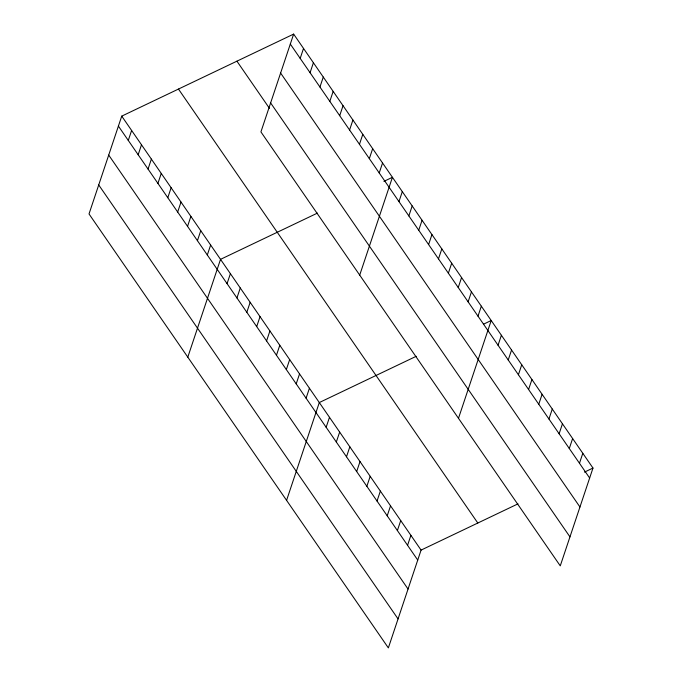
<?xml version="1.0" encoding="UTF-8"?>
<svg xmlns="http://www.w3.org/2000/svg" width="682" height="682" viewBox="0 0 682 682"><rect width="100%" height="100%" fill="white"/><g stroke="black" fill="none" stroke-linecap="round" stroke-linejoin="round"><path stroke-width="1.02" d="M293.644 34.1L260.925 131.899L560.263 565.864L592.982 468.057L293.644 34.1L121.737 116.136L89.018 213.943L388.356 647.9L421.075 550.101L517.988 503.853M128.284 140.424L131.617 130.458M138.165 154.746L141.498 144.78M148.037 169.068L151.378 159.102M157.917 183.39L161.25 173.424M167.798 197.712L171.131 187.746M177.678 212.025L181.011 202.06M187.55 226.347L190.892 216.382M197.43 240.669L200.764 230.704M207.311 254.991L210.644 245.026M187.797 357.146L220.525 259.348L317.437 213.099M300.191 58.388L303.524 48.422M227.063 283.635L230.397 273.67M310.071 72.71L313.405 62.744M236.944 297.949L240.277 287.983M319.943 87.023L323.277 77.066M246.824 312.271L250.158 302.305M329.824 101.345L333.157 91.379M256.696 326.593L260.038 316.627M339.704 115.667L343.037 105.701M266.577 340.915L269.91 330.949M349.585 129.989L352.918 120.023M276.457 355.237L279.791 345.271M359.457 144.311L362.79 134.345M286.338 369.559L289.671 359.593M369.337 158.633L372.67 148.667M296.21 383.872L299.543 373.915M379.218 172.955L382.551 162.989M306.09 398.194L309.423 388.228M359.704 275.11L392.431 177.303L383.915 181.369M286.576 500.358L319.304 402.55L416.216 356.302M398.97 201.591L402.303 191.625M326.149 427.273L329.483 417.307M408.85 215.913L412.184 205.947M336.32 442.03L339.662 432.064M418.731 230.235L422.064 220.269M346.499 456.778L349.832 446.812M428.603 244.557L431.936 234.591M356.677 471.535L360.011 461.569M438.483 258.879L441.817 248.913M366.856 486.292L370.19 476.326M448.364 273.192L451.697 263.226M377.035 501.048L380.368 491.083M458.236 287.514L461.578 277.548M387.214 515.797L390.547 505.831M468.116 301.836L471.45 291.87M397.384 530.553L400.726 520.588M477.997 316.158L481.33 306.192M407.563 545.31L410.896 535.344M458.483 418.313L491.211 320.514L483.649 324.12M498.048 345.237L501.389 335.271M508.226 359.985L511.56 350.019M518.405 374.742L521.739 364.776M528.584 389.499L531.917 379.533M538.763 404.255L542.096 394.29M548.942 419.004L552.275 409.038M559.121 433.761L562.454 423.795M569.291 448.517L572.624 438.552M579.47 463.274L582.803 453.308M584.474 472.123L592.982 468.057M290.31 44.066L589.649 478.022M280.617 73.051L579.947 507.007M270.618 102.914L569.956 536.879M236.918 61.175L269.458 108.344M178.471 89.069L477.809 523.026M121.737 116.136L421.075 550.101M118.404 126.102L417.742 560.067M108.711 155.087L408.041 589.052M98.719 184.958L398.049 618.915"/></g></svg>
